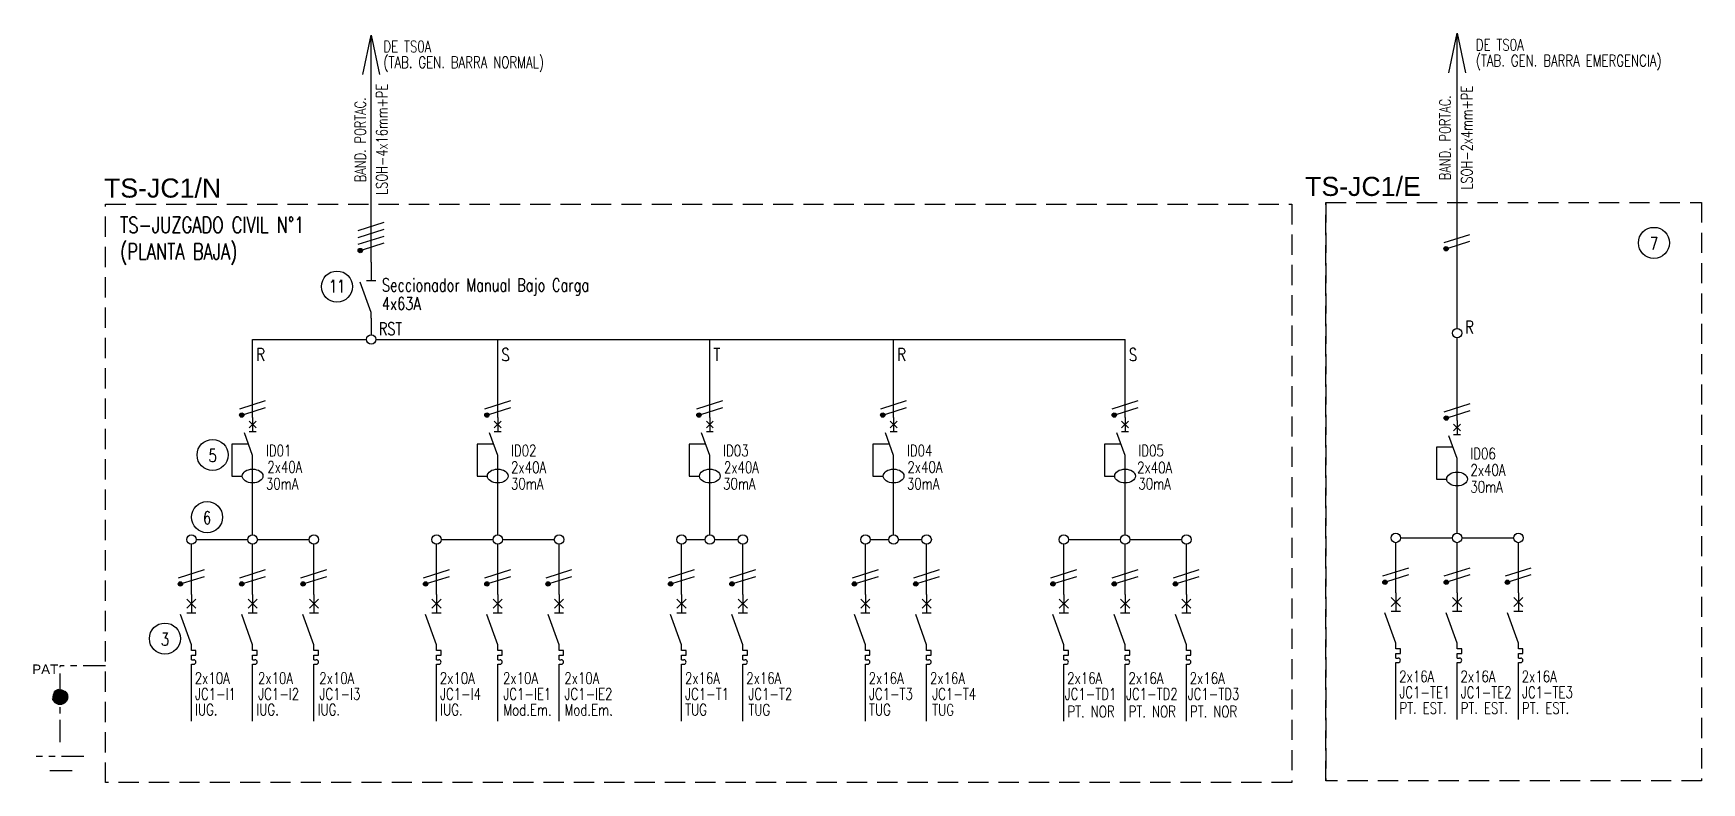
# Model space of a CAD drawing. Extents: x 3616.3 to 3642.5, y 1394.2 to 1406.
import ezdxf
from ezdxf.enums import TextEntityAlignment as Align

# ---------------------------------------------------------------- set-up
doc = ezdxf.new("R2010")
doc.units = 0
doc.linetypes.add('OCJ-ESQUEMAS UNIFILARES-CORREGIDOS IDO-REV.br$0$DASHED', pattern=[19.05, 12.7, -6.35])
doc.linetypes.add('OCJ-ESQUEMAS UNIFILARES-CORREGIDOS IDO-REV.br$0$EJE_5', pattern=[7.1, 5, -1, 0.1, -1])
for name, color, linetype in [('OCJ-ESQUEMAS UNIFILARES-CORREGIDOS IDO-REV.br$0$00-IE-CABLES', 10, 'Continuous'), ('OCJ-ESQUEMAS UNIFILARES-CORREGIDOS IDO-REV.br$0$01-ELE-APARATOS', 170, 'Continuous'), ('OCJ-ESQUEMAS UNIFILARES-CORREGIDOS IDO-REV.br$0$ELECTRIC', 4, 'Continuous'), ('OCJ-ESQUEMAS UNIFILARES-CORREGIDOS IDO-REV.br$0$PAT', 80, 'Continuous'), ('OCJ-ESQUEMAS UNIFILARES-CORREGIDOS IDO-REV.br$0$TEXTO', 7, 'Continuous')]:
    doc.layers.add(name, color=color, linetype=linetype)
doc.styles.add('OCJ-ESQUEMAS UNIFILARES-CORREGIDOS IDO-REV.br$0$ARIAL', font='Arial.ttf', dxfattribs={"height": 0.2})
doc.styles.add('OCJ-ESQUEMAS UNIFILARES-CORREGIDOS IDO-REV.br$0$Electricidad', font='ROMANS.SHX', dxfattribs={"width": 0.75, "height": 0.175})

# ---------------------------------------------------------------- blocks, each defined once
blk = doc.blocks.new('OCJ-ESQUEMAS UNIFILARES-CORREGIDOS IDO-REV.br$0$Unif-Interruptor-Dif')
for points in [[(-0.068, 0.11), (0.068, -0.025)], [(-0.068, -0.025), (0.068, 0.11)], [(0, 0.177), (0, -0.093)], [(0, -0.565), (-0.162, -0.121)], [(-0.068, -0.093), (0.068, -0.093)], [(-0.081, -0.343), (-0.405, -0.343), (-0.405, -0.97), (-0.202, -0.97)], [(0, -1.308), (0, -0.565)]]:
    blk.add_lwpolyline(points)
blk.add_ellipse((0, -0.97), major_axis=(0.203, 0), ratio=0.670814)
blk = doc.blocks.new('OCJ-ESQUEMAS UNIFILARES-CORREGIDOS IDO-REV.br$0$Unif-Interruptor-Term')
for p, q in [((0, -1.013), (0.045, -1.013)), ((0, -1.103), (0.045, -1.103))]:
    blk.add_line(p, q)
for points in [[(-0.09, 0.177), (0.09, -0.003)], [(-0.09, -0.003), (0.09, 0.177)], [(0, 0.267), (0, -0.093)], [(0, -0.72), (-0.215, -0.128)], [(-0.09, -0.093), (0.09, -0.093)], [(0, -0.833), (0, -0.72)], [(0, -0.923), (0.09, -0.923), (0.09, -0.833), (0, -0.833)], [(0, -1.013), (0, -0.923)], [(0, -1.215), (0, -1.103)]]:
    blk.add_lwpolyline(points)
blk.add_arc((0.045, -1.058), 0.045, 270, 90)
blk = doc.blocks.new('OCJ-ESQUEMAS UNIFILARES-CORREGIDOS IDO-REV.br$0$A$C7AFF483F')
for points in [[(0, 0.88), (0, 0.592)], [(0, 0.09), (-0.172, 0.564)], [(-0.072, 0.592), (0.072, 0.592)], [(0, 0), (0, 0.09)]]:
    blk.add_lwpolyline(points)

msp = doc.modelspace()

# ---------------------------------------------------------------- hatches: boundary and pattern name
at = {"layer": 'OCJ-ESQUEMAS UNIFILARES-CORREGIDOS IDO-REV.br$0$00-IE-CABLES'}
for points in [[(3621.37, 1402.575, 1), (3621.424, 1402.615, 1)], [(3638.412, 1402.602, 1), (3638.466, 1402.642, 1)], [(3619.509, 1399.992, 1), (3619.563, 1400.031, 1)], [(3623.356, 1399.992, 1), (3623.41, 1400.031, 1)], [(3626.685, 1399.992, 1), (3626.739, 1400.031, 1)], [(3629.57, 1399.992, 1), (3629.624, 1400.031, 1)], [(3633.202, 1399.992, 1), (3633.257, 1400.031, 1)], [(3638.413, 1399.944, 1), (3638.468, 1399.984, 1)], [(3618.547, 1397.339, 1), (3618.602, 1397.379, 1)], [(3619.509, 1397.339, 1), (3619.563, 1397.379, 1)], [(3620.471, 1397.339, 1), (3620.525, 1397.379, 1)], [(3622.394, 1397.339, 1), (3622.449, 1397.379, 1)], [(3623.356, 1397.339, 1), (3623.41, 1397.379, 1)], [(3624.317, 1397.339, 1), (3624.372, 1397.379, 1)], [(3626.241, 1397.339, 1), (3626.295, 1397.379, 1)], [(3627.202, 1397.339, 1), (3627.257, 1397.379, 1)], [(3629.126, 1397.339, 1), (3629.181, 1397.379, 1)], [(3630.088, 1397.339, 1), (3630.142, 1397.379, 1)], [(3632.241, 1397.339, 1), (3632.295, 1397.379, 1)], [(3633.202, 1397.339, 1), (3633.257, 1397.379, 1)], [(3634.164, 1397.339, 1), (3634.219, 1397.379, 1)], [(3637.452, 1397.366, 1), (3637.506, 1397.406, 1)], [(3638.413, 1397.366, 1), (3638.468, 1397.406, 1)], [(3639.375, 1397.366, 1), (3639.43, 1397.406, 1)]]:
    msp.add_hatch(color=256, dxfattribs=at).paths.add_polyline_path(points)
at = {"layer": 'OCJ-ESQUEMAS UNIFILARES-CORREGIDOS IDO-REV.br$0$PAT', "linetype": 'OCJ-ESQUEMAS UNIFILARES-CORREGIDOS IDO-REV.br$0$EJE_5', "ltscale": 0.07}
h = msp.add_hatch(color=256, dxfattribs=at)
h.paths.add_polyline_path([(3616.564, 1395.585), (3616.804, 1395.585, 1)])
h.paths.add_polyline_path([(3616.804, 1395.585), (3616.684, 1395.585), (3616.684, 1395.465, 0.414214)])
h.paths.add_polyline_path([(3616.684, 1395.585), (3616.564, 1395.585, 0.414214), (3616.684, 1395.465)])

# ---------------------------------------------------------------- linework, layer by layer
at = {"layer": 'OCJ-ESQUEMAS UNIFILARES-CORREGIDOS IDO-REV.br$0$00-IE-CABLES'}
for p, q in [((3621.568, 1402.413), (3621.568, 1405.979)), ((3638.612, 1401.373), (3638.612, 1406.006)), ((3621.568, 1401.533), (3621.568, 1401.272)), ((3619.707, 1399.971), (3619.707, 1401.198)), ((3619.707, 1401.198), (3621.494, 1401.198)), ((3621.642, 1401.198), (3633.401, 1401.198)), ((3623.554, 1399.971), (3623.554, 1401.198)), ((3626.883, 1399.971), (3626.883, 1401.198)), ((3629.768, 1399.971), (3629.768, 1401.198)), ((3633.401, 1399.971), (3633.401, 1401.198)), ((3638.612, 1399.924), (3638.612, 1401.224)), ((3619.707, 1398.129), (3619.707, 1398.931)), ((3623.554, 1398.129), (3623.554, 1398.931)), ((3626.883, 1398.129), (3626.883, 1398.931)), ((3629.768, 1398.129), (3629.768, 1398.931)), ((3633.401, 1398.129), (3633.401, 1398.931)), ((3638.612, 1398.156), (3638.612, 1398.883)), ((3618.82, 1398.055), (3619.633, 1398.055)), ((3619.782, 1398.055), (3620.595, 1398.055)), ((3622.667, 1398.055), (3623.48, 1398.055)), ((3623.628, 1398.055), (3624.442, 1398.055)), ((3626.513, 1398.055), (3626.809, 1398.055)), ((3626.957, 1398.055), (3627.327, 1398.055)), ((3629.399, 1398.055), (3629.694, 1398.055)), ((3629.842, 1398.055), (3630.212, 1398.055)), ((3632.513, 1398.055), (3633.327, 1398.055)), ((3633.475, 1398.055), (3634.289, 1398.055)), ((3637.724, 1398.081), (3638.538, 1398.081)), ((3638.686, 1398.081), (3639.5, 1398.081)), ((3618.746, 1397.193), (3618.746, 1397.981)), ((3619.707, 1397.193), (3619.707, 1397.981)), ((3620.669, 1397.193), (3620.669, 1397.981)), ((3622.593, 1397.193), (3622.593, 1397.981)), ((3623.554, 1397.193), (3623.554, 1397.981)), ((3624.516, 1397.193), (3624.516, 1397.981)), ((3626.439, 1397.193), (3626.439, 1397.981)), ((3627.401, 1397.193), (3627.401, 1397.981)), ((3629.325, 1397.193), (3629.325, 1397.981)), ((3630.286, 1397.193), (3630.286, 1397.981)), ((3632.439, 1397.193), (3632.439, 1397.981)), ((3633.401, 1397.193), (3633.401, 1397.981)), ((3634.363, 1397.193), (3634.363, 1397.981)), ((3637.65, 1397.219), (3637.65, 1398.007)), ((3638.612, 1397.219), (3638.612, 1398.007)), ((3639.574, 1397.219), (3639.574, 1398.007)), ((3618.746, 1395.205), (3618.746, 1396.007)), ((3619.707, 1395.205), (3619.707, 1396.007)), ((3620.669, 1395.205), (3620.669, 1396.007)), ((3622.593, 1395.205), (3622.593, 1396.007)), ((3623.554, 1395.205), (3623.554, 1396.007)), ((3624.516, 1395.205), (3624.516, 1396.007)), ((3626.439, 1395.205), (3626.439, 1396.007)), ((3627.401, 1395.205), (3627.401, 1396.007)), ((3629.325, 1395.205), (3629.325, 1396.007)), ((3630.286, 1395.205), (3630.286, 1396.007)), ((3632.439, 1395.205), (3632.439, 1396.007)), ((3633.401, 1395.205), (3633.401, 1396.007)), ((3634.363, 1395.205), (3634.363, 1396.007)), ((3637.65, 1395.231), (3637.65, 1396.033)), ((3638.612, 1395.231), (3638.612, 1396.033)), ((3639.574, 1395.231), (3639.574, 1396.033))]:
    msp.add_line(p, q, dxfattribs=at)
for points in [[(3621.438, 1405.361), (3621.568, 1405.979), (3621.699, 1405.361)], [(3638.481, 1405.388), (3638.612, 1406.006), (3638.743, 1405.388)], [(3621.365, 1402.909), (3621.772, 1403.038)], [(3621.365, 1402.801), (3621.772, 1402.93)], [(3621.365, 1402.693), (3621.772, 1402.822)], [(3638.407, 1402.72), (3638.814, 1402.848)], [(3638.471, 1402.632), (3638.814, 1402.74)], [(3621.429, 1402.605), (3621.772, 1402.714)], [(3619.504, 1400.109), (3619.911, 1400.238)], [(3619.568, 1400.022), (3619.911, 1400.13)], [(3623.351, 1400.109), (3623.758, 1400.238)], [(3623.415, 1400.022), (3623.758, 1400.13)], [(3626.68, 1400.109), (3627.087, 1400.238)], [(3626.744, 1400.022), (3627.087, 1400.13)], [(3629.565, 1400.109), (3629.972, 1400.238)], [(3629.629, 1400.022), (3629.972, 1400.13)], [(3633.198, 1400.109), (3633.605, 1400.238)], [(3633.262, 1400.022), (3633.605, 1400.13)], [(3638.409, 1400.062), (3638.816, 1400.191)], [(3638.473, 1399.974), (3638.816, 1400.083)], [(3618.542, 1397.457), (3618.949, 1397.586)], [(3619.504, 1397.457), (3619.911, 1397.586)], [(3620.466, 1397.457), (3620.873, 1397.586)], [(3622.389, 1397.457), (3622.796, 1397.586)], [(3623.351, 1397.457), (3623.758, 1397.586)], [(3624.312, 1397.457), (3624.719, 1397.586)], [(3626.236, 1397.457), (3626.643, 1397.586)], [(3627.198, 1397.457), (3627.605, 1397.586)], [(3629.121, 1397.457), (3629.528, 1397.586)], [(3630.083, 1397.457), (3630.49, 1397.586)], [(3632.236, 1397.457), (3632.643, 1397.586)], [(3633.198, 1397.457), (3633.605, 1397.586)], [(3634.159, 1397.457), (3634.566, 1397.586)], [(3637.447, 1397.484), (3637.854, 1397.613)], [(3637.511, 1397.396), (3637.854, 1397.505)], [(3638.409, 1397.484), (3638.816, 1397.613)], [(3638.473, 1397.396), (3638.816, 1397.505)], [(3639.37, 1397.484), (3639.777, 1397.613)], [(3639.435, 1397.396), (3639.777, 1397.505)], [(3618.607, 1397.369), (3618.949, 1397.478)], [(3619.568, 1397.369), (3619.911, 1397.478)], [(3620.53, 1397.369), (3620.873, 1397.478)], [(3622.453, 1397.369), (3622.796, 1397.478)], [(3623.415, 1397.369), (3623.758, 1397.478)], [(3624.377, 1397.369), (3624.719, 1397.478)], [(3626.3, 1397.369), (3626.643, 1397.478)], [(3627.262, 1397.369), (3627.605, 1397.478)], [(3629.185, 1397.369), (3629.528, 1397.478)], [(3630.147, 1397.369), (3630.49, 1397.478)], [(3632.3, 1397.369), (3632.643, 1397.478)], [(3633.262, 1397.369), (3633.605, 1397.478)], [(3634.224, 1397.369), (3634.566, 1397.478)]]:
    msp.add_lwpolyline(points, dxfattribs=at)
for centre, radius in [((3621.397, 1402.595), 0.0338), ((3638.439, 1402.622), 0.0338), ((3621.568, 1401.198), 0.0741), ((3638.612, 1401.298), 0.0741), ((3619.536, 1400.011), 0.0338), ((3623.383, 1400.011), 0.0338), ((3626.712, 1400.011), 0.0338), ((3629.597, 1400.011), 0.0338), ((3633.23, 1400.011), 0.0338), ((3638.441, 1399.964), 0.0338), ((3618.746, 1398.055), 0.0741), ((3619.707, 1398.055), 0.0741), ((3620.669, 1398.055), 0.0741), ((3622.593, 1398.055), 0.0741), ((3623.554, 1398.055), 0.0741), ((3624.516, 1398.055), 0.0741), ((3626.439, 1398.055), 0.0741), ((3626.883, 1398.055), 0.0741), ((3627.401, 1398.055), 0.0741), ((3629.325, 1398.055), 0.0741), ((3629.768, 1398.055), 0.0741), ((3630.286, 1398.055), 0.0741), ((3632.439, 1398.055), 0.0741), ((3633.401, 1398.055), 0.0741), ((3634.363, 1398.055), 0.0741), ((3637.65, 1398.081), 0.0741), ((3638.612, 1398.081), 0.0741), ((3639.574, 1398.081), 0.0741), ((3618.574, 1397.359), 0.0338), ((3619.536, 1397.359), 0.0338), ((3620.498, 1397.359), 0.0338), ((3622.421, 1397.359), 0.0338), ((3623.383, 1397.359), 0.0338), ((3624.345, 1397.359), 0.0338), ((3626.268, 1397.359), 0.0338), ((3627.23, 1397.359), 0.0338), ((3629.153, 1397.359), 0.0338), ((3630.115, 1397.359), 0.0338), ((3632.268, 1397.359), 0.0338), ((3633.23, 1397.359), 0.0338), ((3634.191, 1397.359), 0.0338), ((3637.479, 1397.386), 0.0338), ((3638.441, 1397.386), 0.0338), ((3639.402, 1397.386), 0.0338)]:
    msp.add_circle(centre, radius, dxfattribs=at)
at = {"layer": 'OCJ-ESQUEMAS UNIFILARES-CORREGIDOS IDO-REV.br$0$ELECTRIC', "linetype": 'OCJ-ESQUEMAS UNIFILARES-CORREGIDOS IDO-REV.br$0$DASHED', "ltscale": 0.025}
for points in [[(3617.398, 1403.323), (3636.019, 1403.323), (3636.019, 1394.238), (3617.398, 1394.238)], [(3636.553, 1403.35), (3642.45, 1403.35), (3642.45, 1394.265), (3636.553, 1394.265)]]:
    msp.add_lwpolyline(points, close=True, dxfattribs=at)
for points in [[(3636.019, 1403.323), (3636.019, 1394.238)], [(3636.553, 1403.35), (3636.553, 1394.265)]]:
    msp.add_lwpolyline(points, dxfattribs=at)
at = {"layer": 'OCJ-ESQUEMAS UNIFILARES-CORREGIDOS IDO-REV.br$0$PAT', "linetype": 'OCJ-ESQUEMAS UNIFILARES-CORREGIDOS IDO-REV.br$0$EJE_5', "ltscale": 0.07}
for p, q in [((3617.398, 1396.072), (3616.684, 1396.072)), ((3616.684, 1395.601), (3616.684, 1396.072)), ((3616.684, 1394.876), (3616.684, 1395.585)), ((3617.059, 1394.651), (3616.309, 1394.651)), ((3616.872, 1394.426), (3616.497, 1394.426))]:
    msp.add_line(p, q, dxfattribs=at)
msp.add_circle((3616.684, 1395.585), 0.12, dxfattribs=at)
msp.add_circle((3616.684, 1395.585), 0.12, dxfattribs=at)
at = {"layer": 'OCJ-ESQUEMAS UNIFILARES-CORREGIDOS IDO-REV.br$0$TEXTO'}
for centre in [(3641.702, 1402.715), (3621.031, 1402.028), (3619.079, 1399.384), (3618.992, 1398.408), (3618.331, 1396.5)]:
    msp.add_circle(centre, 0.244, dxfattribs=at)

# ---------------------------------------------------------------- block references
at = {"layer": 'OCJ-ESQUEMAS UNIFILARES-CORREGIDOS IDO-REV.br$0$01-ELE-APARATOS'}
msp.add_blockref('OCJ-ESQUEMAS UNIFILARES-CORREGIDOS IDO-REV.br$0$A$C7AFF483F', (3621.568, 1401.533), dxfattribs=at)
at = {"layer": 'OCJ-ESQUEMAS UNIFILARES-CORREGIDOS IDO-REV.br$0$01-ELE-APARATOS', "xscale": 0.7999999999999546, "yscale": 0.7999999999999546, "zscale": 0.7999999999999546}
for name, p in [('OCJ-ESQUEMAS UNIFILARES-CORREGIDOS IDO-REV.br$0$Unif-Interruptor-Dif', (3619.707, 1399.829)), ('OCJ-ESQUEMAS UNIFILARES-CORREGIDOS IDO-REV.br$0$Unif-Interruptor-Dif', (3623.554, 1399.829)), ('OCJ-ESQUEMAS UNIFILARES-CORREGIDOS IDO-REV.br$0$Unif-Interruptor-Dif', (3626.883, 1399.829)), ('OCJ-ESQUEMAS UNIFILARES-CORREGIDOS IDO-REV.br$0$Unif-Interruptor-Dif', (3629.768, 1399.829)), ('OCJ-ESQUEMAS UNIFILARES-CORREGIDOS IDO-REV.br$0$Unif-Interruptor-Dif', (3633.401, 1399.829)), ('OCJ-ESQUEMAS UNIFILARES-CORREGIDOS IDO-REV.br$0$Unif-Interruptor-Dif', (3638.612, 1399.782)), ('OCJ-ESQUEMAS UNIFILARES-CORREGIDOS IDO-REV.br$0$Unif-Interruptor-Term', (3618.746, 1396.979)), ('OCJ-ESQUEMAS UNIFILARES-CORREGIDOS IDO-REV.br$0$Unif-Interruptor-Term', (3619.707, 1396.979)), ('OCJ-ESQUEMAS UNIFILARES-CORREGIDOS IDO-REV.br$0$Unif-Interruptor-Term', (3620.669, 1396.979)), ('OCJ-ESQUEMAS UNIFILARES-CORREGIDOS IDO-REV.br$0$Unif-Interruptor-Term', (3622.593, 1396.979)), ('OCJ-ESQUEMAS UNIFILARES-CORREGIDOS IDO-REV.br$0$Unif-Interruptor-Term', (3623.554, 1396.979)), ('OCJ-ESQUEMAS UNIFILARES-CORREGIDOS IDO-REV.br$0$Unif-Interruptor-Term', (3624.516, 1396.979)), ('OCJ-ESQUEMAS UNIFILARES-CORREGIDOS IDO-REV.br$0$Unif-Interruptor-Term', (3626.439, 1396.979)), ('OCJ-ESQUEMAS UNIFILARES-CORREGIDOS IDO-REV.br$0$Unif-Interruptor-Term', (3627.401, 1396.979)), ('OCJ-ESQUEMAS UNIFILARES-CORREGIDOS IDO-REV.br$0$Unif-Interruptor-Term', (3629.325, 1396.979)), ('OCJ-ESQUEMAS UNIFILARES-CORREGIDOS IDO-REV.br$0$Unif-Interruptor-Term', (3630.286, 1396.979)), ('OCJ-ESQUEMAS UNIFILARES-CORREGIDOS IDO-REV.br$0$Unif-Interruptor-Term', (3632.439, 1396.979)), ('OCJ-ESQUEMAS UNIFILARES-CORREGIDOS IDO-REV.br$0$Unif-Interruptor-Term', (3633.401, 1396.979)), ('OCJ-ESQUEMAS UNIFILARES-CORREGIDOS IDO-REV.br$0$Unif-Interruptor-Term', (3634.363, 1396.979)), ('OCJ-ESQUEMAS UNIFILARES-CORREGIDOS IDO-REV.br$0$Unif-Interruptor-Term', (3637.65, 1397.006)), ('OCJ-ESQUEMAS UNIFILARES-CORREGIDOS IDO-REV.br$0$Unif-Interruptor-Term', (3638.612, 1397.006)), ('OCJ-ESQUEMAS UNIFILARES-CORREGIDOS IDO-REV.br$0$Unif-Interruptor-Term', (3639.574, 1397.006))]:
    msp.add_blockref(name, p, dxfattribs=at)

# ---------------------------------------------------------------- texts
at = {"layer": 'OCJ-ESQUEMAS UNIFILARES-CORREGIDOS IDO-REV.br$0$TEXTO', "style": 'OCJ-ESQUEMAS UNIFILARES-CORREGIDOS IDO-REV.br$0$Electricidad', "width": 0.75}
for s, height, p in [('DE TS0A', 0.18, (3621.759, 1405.709)), ('DE TS0A', 0.18, (3638.906, 1405.735)), ('(TAB. GEN. BARRA NORMAL)', 0.18, (3621.759, 1405.461)), ('(TAB. GEN. BARRA EMERGENCIA)', 0.18, (3638.906, 1405.487)), ('TS-JUZGADO CIVIL N°1', 0.25, (3617.627, 1402.872)), ('(PLANTA BAJA)', 0.25, (3617.627, 1402.455)), ('7', 0.2, (3641.638, 1402.605)), ('11', 0.2, (3620.903, 1401.934)), ('Seccionador Manual Bajo Carga', 0.2, (3621.736, 1401.953)), ('4x63A', 0.2, (3621.736, 1401.662)), ('RST', 0.2, (3621.686, 1401.266)), ('R', 0.2, (3638.738, 1401.292)), ('R', 0.2, (3619.765, 1400.86)), ('S', 0.2, (3623.612, 1400.86)), ('T', 0.2, (3626.941, 1400.86)), ('R', 0.2, (3629.826, 1400.86)), ('S', 0.2, (3633.459, 1400.86)), ('5', 0.2, (3619.015, 1399.274)), ('ID01', 0.18, (3619.916, 1399.363)), ('ID02', 0.18, (3623.763, 1399.363)), ('ID03', 0.18, (3627.092, 1399.363)), ('ID04', 0.18, (3629.977, 1399.363)), ('ID05', 0.18, (3633.61, 1399.363)), ('ID06', 0.18, (3638.821, 1399.316)), ('2x40A', 0.18, (3619.937, 1399.106)), ('2x40A', 0.18, (3623.764, 1399.101)), ('2x40A', 0.18, (3627.104, 1399.1)), ('2x40A', 0.18, (3629.985, 1399.104)), ('2x40A', 0.18, (3633.59, 1399.097)), ('2x40A', 0.18, (3638.822, 1399.058)), ('30mA', 0.18, (3619.916, 1398.842)), ('30mA', 0.18, (3623.763, 1398.842)), ('30mA', 0.18, (3627.092, 1398.842)), ('30mA', 0.18, (3629.977, 1398.842)), ('30mA', 0.18, (3633.61, 1398.842)), ('30mA', 0.18, (3638.821, 1398.794)), ('6', 0.2, (3618.928, 1398.298)), ('3', 0.2, (3618.267, 1396.39)), ('2x10A', 0.18, (3618.799, 1395.789)), ('2x10A', 0.18, (3619.791, 1395.789)), ('2x10A', 0.18, (3620.752, 1395.789)), ('2x10A', 0.18, (3622.645, 1395.789)), ('2x10A', 0.18, (3623.638, 1395.789)), ('2x10A', 0.18, (3624.599, 1395.789)), ('2x16A', 0.18, (3626.492, 1395.789)), ('2x16A', 0.18, (3627.454, 1395.789)), ('2x16A', 0.18, (3629.377, 1395.789)), ('2x16A', 0.18, (3630.339, 1395.789)), ('2x16A', 0.18, (3632.492, 1395.789)), ('2x16A', 0.18, (3633.454, 1395.789)), ('2x16A', 0.18, (3634.416, 1395.789)), ('2x16A', 0.18, (3637.703, 1395.816)), ('2x16A', 0.18, (3638.665, 1395.816)), ('2x16A', 0.18, (3639.627, 1395.816)), ('JC1-I1', 0.18, (3618.803, 1395.541)), ('JC1-I2', 0.18, (3619.795, 1395.541)), ('JC1-I3', 0.18, (3620.757, 1395.541)), ('JC1-I4', 0.18, (3622.65, 1395.541)), ('JC1-IE1', 0.18, (3623.642, 1395.541)), ('JC1-IE2', 0.18, (3624.603, 1395.541)), ('JC1-T1', 0.18, (3626.496, 1395.541)), ('JC1-T2', 0.18, (3627.489, 1395.541)), ('JC1-T3', 0.18, (3629.381, 1395.541)), ('JC1-T4', 0.18, (3630.374, 1395.541)), ('JC1-TD1', 0.18, (3632.454, 1395.541)), ('JC1-TD2', 0.18, (3633.416, 1395.541)), ('JC1-TD3', 0.18, (3634.385, 1395.541)), ('JC1-TE1', 0.18, (3637.707, 1395.567)), ('JC1-TE2', 0.18, (3638.669, 1395.567)), ('JC1-TE3', 0.18, (3639.631, 1395.567)), ('IUG.', 0.18, (3618.803, 1395.295)), ('IUG.', 0.18, (3619.765, 1395.295)), ('IUG.', 0.18, (3620.726, 1395.295)), ('IUG.', 0.18, (3622.65, 1395.295)), ('Mod.Em.', 0.18, (3623.642, 1395.292)), ('Mod.Em.', 0.18, (3624.603, 1395.292)), ('TUG', 0.18, (3626.496, 1395.295)), ('TUG', 0.18, (3627.489, 1395.292)), ('TUG', 0.18, (3629.382, 1395.295)), ('TUG', 0.18, (3630.374, 1395.292)), ('PT. NOR', 0.18, (3632.496, 1395.264)), ('PT. NOR', 0.18, (3633.458, 1395.264)), ('PT. NOR', 0.18, (3634.42, 1395.264)), ('PT. EST.', 0.18, (3637.707, 1395.319)), ('PT. EST.', 0.18, (3638.669, 1395.319)), ('PT. EST.', 0.18, (3639.631, 1395.319))]:
    msp.add_text(s, height=height, dxfattribs=at).set_placement(p)
for s, p in [('LSOH-4x16mm+PE', (3621.823, 1404.34)), ('LSOH-2x4mm+PE', (3638.852, 1404.366)), ('BAND. PORTAC.', (3621.484, 1404.334)), ('BAND. PORTAC.', (3638.51, 1404.366))]:
    msp.add_text(s, height=0.175, rotation=90, dxfattribs=at).set_placement(p, align=Align.CENTER)
at = {"layer": 'OCJ-ESQUEMAS UNIFILARES-CORREGIDOS IDO-REV.br$0$TEXTO', "style": 'OCJ-ESQUEMAS UNIFILARES-CORREGIDOS IDO-REV.br$0$ARIAL'}
for s, height, p in [('TS-JC1/N', 0.3, (3617.374, 1403.426)), ('TS-JC1/E', 0.3, (3636.226, 1403.452)), ('PAT', 0.15, (3616.248, 1395.944))]:
    msp.add_text(s, height=height, dxfattribs=at).set_placement(p)

doc.saveas('drawing.dxf')
